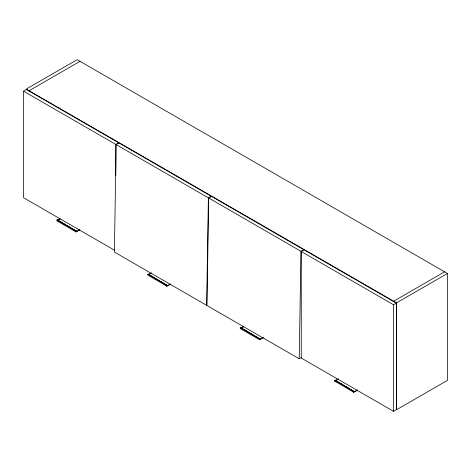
<?xml version="1.0" encoding="UTF-8"?>
<svg xmlns="http://www.w3.org/2000/svg" width="471" height="471" viewBox="0 0 471 471"><rect width="100%" height="100%" fill="white"/><g stroke="black" fill="none" stroke-linecap="round" stroke-linejoin="round"><path stroke-width="0.71" d="M116.119 144.556L114.394 252.073L206.657 305.343L208.382 197.826L211.238 196.236L118.975 142.972L116.119 144.556L208.382 197.826M208.694 198.003L300.957 251.273L303.813 249.683L211.55 196.419L208.694 198.003L206.963 305.52L299.226 358.784L301.511 357.518M299.226 358.784L300.957 251.273M79.687 229.648L76.702 231.343L57.356 219.786L56.756 220.328L56.808 220.781L76.125 231.956L79.84 229.848M76.432 230.978L75.831 231.52L76.125 231.956M357.401 389.982L354.416 391.678L335.069 380.126L334.469 381.063L336.624 380.044M354.145 391.319L353.597 392.314L357.554 390.182M170.526 284.019L167.541 285.65L148.206 274.087L147.6 274.617L147.888 275.064M167.282 285.279L166.722 286.268L170.679 284.225M263.101 337.466L260.116 339.096L240.775 327.533L240.175 328.063L240.222 328.522L259.533 339.697L263.248 337.672M259.851 338.726L259.25 339.255L259.533 339.697M23.55 91.174L26.405 89.525L118.668 142.795L115.813 144.444L23.55 91.174L23.55 197.708L114.541 250.242M29.102 90.726L80.017 61.336M301.263 251.508L304.119 249.865L396.382 303.13L396.382 409.664L393.526 411.313L301.263 358.048L301.263 251.508L393.526 304.778L396.382 303.13M393.679 301.216L444.595 271.82M396.535 302.865L447.45 273.468L447.45 380.362L396.535 409.758L396.535 302.865L26.252 89.078L77.162 59.687L447.45 273.468M57.356 219.786L57.627 220.151L60.011 218.791M58.286 220.057L60.147 219.003M335.069 380.126L335.34 380.486L338.325 378.79M148.206 274.087L148.471 274.463L151.45 272.833M149.124 274.387L150.367 273.71M244.025 326.273L241.04 327.904L240.775 327.533M241.081 328.169L243.554 326.815M241.652 328.269L260.116 339.096M240.475 327.698L259.545 338.89M148.471 274.463L167.541 285.65M147.9 274.252L166.975 285.444M148.506 275.423L166.964 286.25M335.34 380.486L354.416 391.678M334.763 380.297L353.839 391.489M334.763 381.098L353.839 392.29M57.627 220.151L76.702 231.343M57.05 219.957L76.125 231.155M393.526 304.778L393.526 411.313M115.813 144.444L115.813 175.3"/></g></svg>
